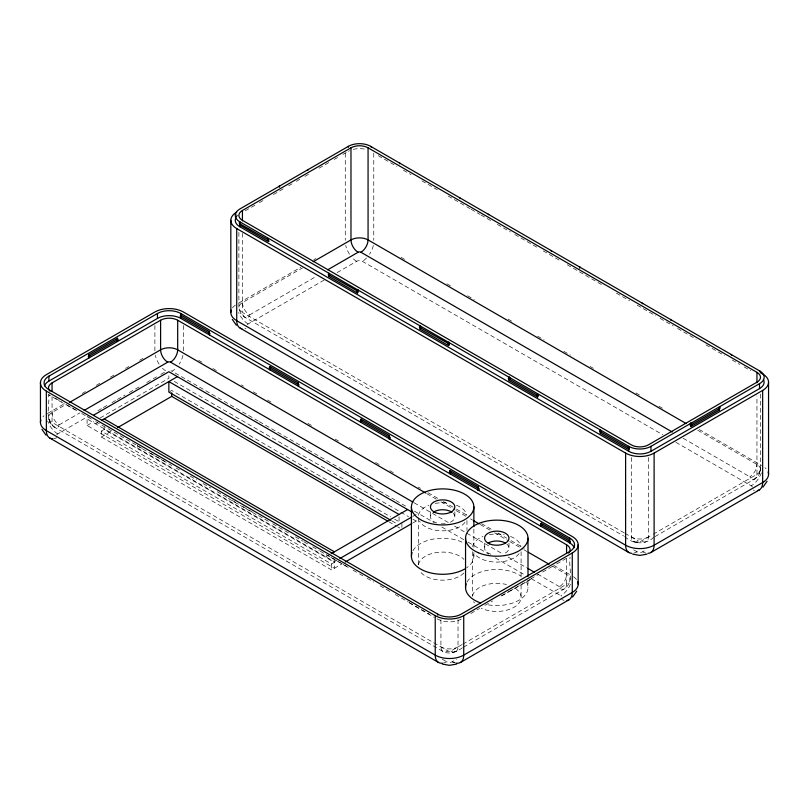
<?xml version="1.0" encoding="UTF-8"?>
<svg xmlns="http://www.w3.org/2000/svg" width="809" height="809" viewBox="0 0 809 809"><rect width="100%" height="100%" fill="white"/><g stroke="black" fill="none" stroke-linecap="round" stroke-linejoin="round"><path stroke-width="0.61" stroke-dasharray="4.04 3.03" d="M238.888 232.385L238.888 307.531L240.455 313.073L244.51 317.067L623.567 535.922M76.693 410.598L63.668 403.438M501.893 595.667L523.049 583.704M137.388 444.97L137.439 446.022L166.432 462.424M530.299 579.477L524.06 583.117M655.007 536.579L754.868 478.928L758.852 475.014L760.49 469.382L760.49 393.022M754.868 478.928L756.789 477.29M245.289 210.795L255.057 205.162M259.396 202.655L263.744 200.147M273.513 194.504L283.281 188.861M288.712 185.736L291.968 183.855M296.306 181.347L300.645 178.84M304.993 176.332L309.331 173.824M319.1 168.181L328.869 162.548M334.299 159.413L337.555 157.533M342.976 154.398L346.232 152.517M47.438 413.52L64.801 403.499M82.174 393.467L85.43 391.586M96.281 385.327L100.619 382.819M110.388 377.176L114.736 374.668M125.587 368.398L128.843 366.517M139.704 360.258L142.96 358.377M238.898 302.981L300.766 267.263M313.791 259.74L315.965 258.486M52.049 412.509A10.072 5.815 60 0 0 59.168 424.846A2.022 1.163 0 0 0 59.168 426.485A10.072 5.815 -60 0 1 52.049 422.379A12.084 6.978 0 0 1 52.049 412.509L66.156 404.358M242.427 302.596A10.072 5.815 60 0 0 249.546 314.923A2.022 1.163 0 0 0 249.546 316.572A10.072 5.815 -60 0 1 242.427 312.456A12.084 6.978 0 0 1 242.427 302.596L302.515 267.9M59.168 424.846L79.798 412.934M249.546 314.923L316.845 276.071M56.792 434.767A4.025 2.326 0 0 1 57.742 433.887L88.141 416.342M97.909 410.699L102.247 408.191M103.34 407.564L107.678 405.056M112.016 402.558L116.365 400.05M117.447 399.424L125.041 395.035M129.389 392.527L139.158 386.884M146.753 382.495L152.183 379.37M153.265 378.743L156.521 376.863M160.87 374.355L166.29 371.22A16.119 9.303 60 0 1 162.093 367.873M247.281 324.692A4.025 2.326 0 0 1 248.12 323.974L324.106 280.106M337.131 272.582L356.668 261.307A4.025 2.326 0 0 1 362.371 261.307L662.773 434.746M334.38 558.837L334.38 568.272L87.089 425.504L87.089 418.92L89.273 417.656M87.089 425.504L93.632 421.722M100.174 417.95L168.859 378.288L168.859 373.91M95.634 423.855L97.778 422.622M101.337 431.096L104.189 429.448L334.38 562.346L331.538 563.994L101.337 431.096L101.337 437.012L331.538 569.92L342.015 563.863M169.809 391.556L171.71 390.464L390.595 516.84M101.337 437.012L112.158 430.762M325.835 556.754L329.041 554.903M336.564 560.435L334.38 561.689L87.089 418.92M412.873 516.375L416.15 514.484M412.873 522.958L416.15 521.067L416.15 518.872M470.899 613.475L479.555 608.479M484.965 605.354L492.539 600.986M501.186 595.99L508.578 591.723M509.63 591.116L530.198 579.578M530.765 578.91L538.339 574.542M542.667 572.044L552.395 566.421M556.723 563.924L566.462 558.301M52.049 396.471L52.049 422.379L448.055 651.012A2.022 1.163 0 0 0 450.906 651.002L462.374 644.389M462.849 644.116L566.573 584.229L566.573 558.321M631.313 457.53L631.313 536.984A10.072 5.815 -60 0 0 638.432 541.09A2.022 1.163 0 0 0 641.284 541.1L652.287 534.739M653.227 534.203L756.951 474.317L756.951 396.016M462.455 647.746C456.974 651.72 449.571 655.057 443.019 651.508L54.132 426.98C43.989 419.922 50.249 405.279 48.51 395.237M463.537 647.119L564.49 588.841C574.602 581.641 568.262 567.17 570.112 557.088M653.915 537.206C645.42 545.256 632.992 544.315 624.659 536.549M443.494 663.006A16.119 9.303 -60 0 0 446.629 661.701A4.025 2.326 0 0 0 452.332 661.701L456.67 659.193M633.872 553.093A16.119 9.303 -60 0 0 637.007 551.789A4.025 2.326 0 0 0 642.71 551.789L645.966 549.908M137.914 445.992L137.439 446.022M229.109 498.617L228.583 498.647L257.09 515.111M320.283 551.242L348.77 567.696L326.614 554.903M409.172 602.715L434.241 617.378M456.529 663.198L451.715 661.984L454.405 662.672A16.119 9.303 60 0 1 452.332 661.701M62.647 402.852L48.409 394.62L51.028 395.793M378.278 155.682L396.845 166.401M403.398 170.183L411.043 174.602M421.974 180.903L437.264 189.741M448.186 196.041L465.671 206.133M466.763 206.76L470.039 208.661M471.131 209.288L479.868 214.334M480.961 214.961L492.974 221.899M497.343 224.427L510.459 231.991M514.827 234.519L536.67 247.129M543.223 250.911L559.616 260.377M567.261 264.786L602.209 284.97M616.418 293.171L629.523 300.736M637.168 305.155L655.735 315.874M660.114 318.392L673.219 325.966M677.588 328.484L696.155 339.204M705.994 344.887L724.561 355.606M732.206 360.015L739.851 364.434M744.219 366.952L750.772 370.744M401.072 257.333L405.44 259.861M446.952 283.828L451.321 286.346M467.703 295.811L474.266 299.593M508.123 319.14L512.491 321.669M537.621 336.17L544.174 339.952M563.833 351.308L570.396 355.09M590.054 366.447L593.331 368.338M635.935 392.931L640.303 395.449M658.87 406.179L663.238 408.697M699.289 429.508L761.552 465.458M697.773 430.277L756.951 464.447A12.084 6.978 0 0 1 756.951 474.317A10.072 5.815 60 0 1 749.832 478.422A2.022 1.163 0 0 0 749.832 476.774A10.072 5.815 -60 0 0 756.951 464.447M683.19 438.306L749.832 476.784M675.879 442.311L751.258 485.825A4.025 2.326 0 0 1 752.36 487.038M624.235 532.898L242.427 312.456L242.427 233.508M624.973 533.323L638.432 541.09M633.73 549.898L637.007 551.789M198.68 360.308L201.957 362.199M212.878 368.51L217.247 371.028M241.284 384.912L243.469 386.166M253.298 391.849L257.666 394.367M267.496 400.04L271.864 402.569M307.916 423.38L312.284 425.898M335.229 439.145L338.506 441.036M349.427 447.347L352.704 449.238M375.649 462.485L380.018 465.003M389.847 470.676L394.216 473.204M418.243 487.079L420.427 488.343M428.082 492.752L437.912 498.425M443.372 501.58L455.386 508.517M456.478 509.154L467.4 515.454M481.608 523.656L492.529 529.966M497.99 533.121L506.727 538.157M511.096 540.685L524.212 548.249M553.7 565.279L570.092 574.744M426.748 493.632L436.577 499.305M440.956 501.833L455.154 510.024M456.246 510.661L466.075 516.334M470.444 518.862L472.628 520.116M480.273 524.535L490.112 530.208M494.481 532.737L508.679 540.928M509.771 541.565L522.877 549.129M523.969 549.766L527.246 551.657M552.375 566.158L566.573 574.36A12.084 6.978 0 0 1 566.573 584.229A10.072 5.815 60 0 1 559.454 588.335A2.022 1.163 0 0 0 559.454 586.697A10.072 5.815 -60 0 0 566.573 574.36M414.168 502.814L449.126 522.998M454.587 526.153L502.652 553.902M508.113 557.057L526.679 567.776M537.601 574.077L559.454 586.697M258.283 421.044L171.993 371.22A16.119 9.303 -60 0 0 176.19 367.873M259.386 421.671L375.174 488.525M379.542 491.053L394.832 499.881M395.925 500.508L407.948 507.445M414.501 511.227L434.16 522.584M441.805 526.993L463.658 539.613M468.027 542.131L488.778 554.114M495.33 557.897L524.829 574.926M531.382 578.708L560.88 595.737A4.025 2.326 0 0 1 561.83 596.617M174.329 381.454L399.737 511.591M400.829 512.218L408.484 516.638M412.863 519.166L416.15 521.067M394.711 519.216L398.817 521.593M391.859 520.854L396.997 523.827M388.816 521.734L396.45 526.143M397.543 526.77L399.717 528.034M55.245 398.23L61.575 401.891M65.802 404.318L77.401 411.023M81.729 413.52L91.457 419.143M95.786 421.631L142.162 448.419M150.605 453.283L171.842 465.549M176.16 468.037L179.406 469.908M190.206 476.147L196.698 479.899M203.18 483.64L210.744 488.009M217.227 491.751L228.037 497.99M232.274 500.437L238.604 504.098M242.831 506.535L252.327 512.016M258.688 515.687L268.406 521.299M272.734 523.797L291.098 534.405M295.427 536.893L302.991 541.261M304.073 541.888L308.391 544.386M312.719 546.884L319.201 550.626M353.098 570.193L358.498 573.308M359.58 573.935L362.826 575.806M367.144 578.304L373.637 582.055M380.119 585.797L389.847 591.409M395.257 594.534L408.232 602.027M409.314 602.644L429.357 614.223M442.26 659.173L446.629 661.701M52.211 425.352L54.132 426.98M437.123 618.925L437.8 619.097A16.524 9.536 0 0 0 461.16 619.097M648.403 457.53L648.403 536.984A10.072 5.815 60 0 1 641.284 541.09M528.004 580.114L528.004 587.516M521.097 551.738L521.097 577.646M521.097 585.049L521.097 597.386M508.982 543.102L508.982 548.037M484.571 543.102L484.571 548.037M473.872 529.126L473.872 547.632M473.872 552.567L473.872 556.268M472.456 551.738L472.456 596.152M466.965 520.49L466.965 530.36M458.025 619.755L458.025 646.897A10.072 5.815 60 0 1 450.906 651.012M454.85 511.854L454.85 516.789M440.935 619.755L440.935 646.897A10.072 5.815 -60 0 0 448.055 651.012M430.439 511.854L430.439 516.789M418.324 518.023L418.324 564.904M401.901 523.372L401.901 528.105M399.059 516.83L399.059 521.502M373.768 153.245L373.768 240.303M345.271 153.245L345.271 240.303M331.538 563.994L331.538 569.92M236.724 214.425L236.724 216.731M183.39 325.572L183.39 351.48M154.893 325.572L154.893 351.48M104.189 427.112L104.189 429.448M348.406 151.263A15.715 9.071 0 0 1 349.448 150.717M353.28 149.352A15.715 9.071 0 0 1 365.759 149.352M236.552 216.741A15.715 9.071 0 0 1 238.028 215.204M765.001 467.723A20.144 11.629 0 0 1 766.022 468.674M232.486 307.845A20.144 11.629 0 0 1 235.51 305.013M248.12 323.974A16.119 9.303 60 0 1 238.584 312.507M356.668 261.307A16.119 9.303 60 0 1 352.471 257.96M349.488 254.218A16.119 9.303 60 0 1 345.716 245.44M373.323 245.44A16.119 9.303 -60 0 1 369.551 254.218M366.558 257.96A16.119 9.303 -60 0 1 362.371 261.307M761.38 472.871A16.119 9.303 -60 0 1 751.258 485.825M645.845 553.093A16.119 9.303 60 0 1 642.71 551.789M246.047 328.242A16.119 9.303 -60 0 1 244.985 328.565M754.393 490.416A16.119 9.303 60 0 1 753.331 490.092M648.403 536.984A12.084 6.978 0 0 1 631.313 536.984M159.11 364.131A16.119 9.303 60 0 1 155.338 355.353M182.945 355.353A16.119 9.303 -60 0 1 179.173 364.131M171.023 370.805A4.025 2.326 0 0 1 171.771 371.098M42.978 416.726A20.144 11.629 0 0 1 43.999 415.786M56.721 437.72A16.119 9.303 -60 0 1 53.556 438.68M57.742 433.887A16.119 9.303 60 0 1 47.62 420.933M573.49 576.777A20.144 11.629 0 0 1 576.514 579.608M570.416 584.28A16.119 9.303 -60 0 1 560.88 595.737M564.015 600.329A16.119 9.303 60 0 1 561.901 599.57M458.025 646.897A12.084 6.978 0 0 1 440.935 646.897M526.528 582.045A31.227 18.031 0 0 1 518.852 600.268A31.227 18.031 0 0 1 487.301 604.697M467.015 582.045A31.227 18.031 0 0 1 490.77 569.829A31.227 18.031 0 0 1 520.753 575.968M473.7 554.398A31.227 18.031 0 0 1 466.621 567.817M412.893 550.798A31.227 18.031 0 0 1 462.647 542.424M453.313 513.371A12.206 7.048 0 0 1 448.57 522.948M445.142 523.686A12.206 7.048 0 0 1 441.38 523.797M436.718 522.948A12.206 7.048 0 0 1 431.976 513.371M506.828 544.042A12.206 7.048 0 0 1 502.692 554.205M490.851 554.205A12.206 7.048 0 0 1 486.715 544.042M463.911 572.944A24.321 14.036 0 0 1 440.238 580.104A24.321 14.036 0 0 1 419.466 570.396M418.455 564.682A24.321 14.036 0 0 1 437.77 552.375A24.321 14.036 0 0 1 463.911 559.322M464.963 522.361A24.321 14.036 0 0 1 441.421 530.815A24.321 14.036 0 0 1 419.466 521.047M418.455 515.333A24.321 14.036 0 0 1 428.861 505.221M435.262 503.41A24.321 14.036 0 0 1 447.63 503.046M456.428 505.221A24.321 14.036 0 0 1 466.833 515.333M515.444 588.386A24.321 14.036 0 0 1 513.968 607.316A24.321 14.036 0 0 1 481.193 608.166M474.458 602.958A24.321 14.036 0 0 1 473.599 601.643M472.587 595.94A24.321 14.036 0 0 1 506.434 584.502M519.095 553.619A24.321 14.036 0 0 1 496.777 562.083A24.321 14.036 0 0 1 474.458 553.619M472.587 546.591A24.321 14.036 0 0 1 482.993 536.468M489.394 534.658A24.321 14.036 0 0 1 504.149 534.658M510.56 536.468A24.321 14.036 0 0 1 520.966 546.591M760.49 469.382L758.852 475.014L760.49 469.382M455.942 651.508L451.756 652.641L455.942 651.508M637.583 542.728L633.396 541.595L637.583 542.728M50.148 423.077L48.51 417.444L50.148 423.077"/><path stroke-width="1.21" d="M230.828 312.456L230.828 220.351M578.172 584.229L578.172 544.75M768.55 474.317L768.55 382.202M116.729 340.195L117.436 341.529L117.436 338.243L88.939 354.686L88.939 357.983L88.232 356.718L89.617 356.162L88.98 354.706M488.848 214.729L488.221 214.142M642.659 303.739L642.063 302.96M371.28 147.107L370.633 146.328A15.715 9.071 0 0 0 348.406 146.328L239.858 208.995A15.715 9.071 0 0 0 239.858 221.828L239.858 226.763L628.745 451.28A15.715 9.071 0 0 0 650.972 451.28L759.52 388.613A15.715 9.071 0 0 0 763.383 379.451M551.475 251.144L550.828 250.365M731.68 355.181L731.063 354.382M718.796 408.646C722.245 408.848 717.896 403.731 719.484 410.082L690.997 426.525C688.661 419.163 693.455 425.524 690.997 424.887L719.525 408.454M460.301 198.559L459.664 197.73M671.066 320.415L670.519 319.434M399.676 163.792L399.747 162.862L399.12 162.781M760.076 371.857L759.58 370.815A15.715 9.071 0 0 1 759.52 383.678L759.52 388.613M576.675 591.207L572.59 597.042M767.053 481.294L762.968 487.129M579.638 268.183L580.013 267.051L579.355 266.798M450.016 470.585L449.379 472.041L450.765 472.608L450.047 473.862L450.047 470.565L478.544 487.018C476.289 494.198 480.89 488.211 478.604 488.626L450.047 472.213M268.355 239.919C266.141 235.207 270.155 245.066 268.416 239.889L239.353 223.517L239.373 222.323L239.858 221.828L628.745 446.346A15.715 9.071 0 0 0 650.972 446.346L759.52 383.678M298.339 382.981L297.631 384.235L299.017 384.801L298.379 386.247L298.339 382.981L269.852 366.528L269.175 368.004L270.57 368.57L269.852 369.824L269.852 366.528M361.057 420.791L389.513 437.254C391.9 436.526 387.41 442.917 389.513 435.616L361.016 419.163L360.318 420.538L361.32 420.71M389.513 435.616L388.795 436.83L389.442 437.295M600.683 431.46L599.57 431.339L600.258 429.903L600.258 433.189L600.875 431.601M116.9 339.851L118.114 339.709L117.467 338.263M209.309 331.579L208.601 332.833L209.986 333.399L209.349 334.845L209.309 331.579L180.822 315.126L180.114 316.43L180.923 316.724M420.093 329.132L420.731 327.675L419.345 327.079L420.063 325.865L420.063 329.152L448.55 345.605L449.066 345.059L449.056 343.916L420.063 327.514M537.611 396.986L538.258 395.53L536.873 394.923L537.581 393.71L537.581 397.007L509.094 380.554C511.541 372.939 506.383 379.866 509.266 378.834M328.889 276.516L329.607 275.303L328.232 274.726L328.889 273.23L328.889 276.516L357.386 292.969L357.891 292.423L357.891 291.28L328.889 274.878M509.094 380.554L509.741 379.017M478.544 487.018L477.826 488.272L478.544 488.656M541.221 523.201L540.503 524.465L541.888 524.99L541.292 526.447L541.221 523.201L569.708 539.654C567.028 541.272 572.084 540.988 569.738 542.92L180.822 318.422A16.524 9.536 0 0 0 157.462 318.422L48.914 381.09A16.524 9.536 0 0 0 44.424 385.873M242.427 220.837L242.427 210.482L350.975 147.814A12.084 6.978 0 0 1 368.065 147.814L756.951 372.332L756.951 382.697M48.914 376.155L157.462 313.488A16.524 9.536 0 0 1 180.822 313.488L569.708 538.005A16.524 9.536 0 0 1 569.708 551.495L461.16 614.162A16.524 9.536 0 0 1 437.8 614.162L48.914 389.645A16.524 9.536 0 0 1 48.914 376.155L48.914 381.09M88.939 356.334L117.436 339.881M50.027 391.222A12.084 6.978 0 0 1 52.049 382.9L160.597 320.233A12.084 6.978 0 0 1 177.687 320.233L566.573 544.75A12.084 6.978 0 0 1 568.596 553.073M69.412 402.478L160.597 349.832A12.084 6.978 0 0 1 177.687 349.832L425.655 493.005M313.174 261.742L350.975 239.919A12.084 6.978 0 0 1 368.065 239.919L686.153 423.562M84.136 410.426L167.716 362.169A2.022 1.163 0 0 1 170.568 362.169L413.075 502.187M327.706 269.812L358.094 252.256A2.022 1.163 0 0 1 360.945 252.256L672.269 432.006M93.632 415.138L168.859 371.715L411.872 512.016M102.045 420.154L177.404 376.65M117.578 427.637L171.71 396.39L387.723 521.097M331.174 553.669L407.605 509.549M339.831 558.544L411.791 517.002M345.281 561.982L411.791 523.585M236.724 212.12A20.144 11.629 0 0 0 236.724 228.573L625.61 453.091A20.144 11.629 0 0 0 654.107 453.091L762.654 390.423A20.144 11.629 0 0 0 762.654 373.98L760.46 372.716M46.346 391.121L435.232 615.639A20.144 11.629 0 0 0 463.729 615.639L572.276 552.972A20.144 11.629 0 0 0 572.276 536.529L183.39 312.001A20.144 11.629 0 0 0 154.893 312.001L46.346 374.668A20.144 11.629 0 0 0 46.346 391.121L46.346 430.6A16.119 9.303 -60 0 0 52.514 438.731M460.392 662.5L568.939 599.833M650.77 552.587L759.307 489.92M209.309 333.227L180.822 316.774M298.339 384.629L269.852 368.176M509.053 378.925L537.581 395.358M628.745 451.28L628.745 446.346L628.037 447.599L629.422 448.166L628.785 449.622L600.258 433.189M569.708 541.292L541.221 524.849M357.315 291.361C355.02 291.736 359.661 285.83 357.386 292.969M448.449 344.007C446.244 344.29 450.815 338.526 448.55 345.605M646.998 554.165L639.858 555.409L632.719 554.165M456.62 664.078L449.48 665.332L442.341 664.078M690.926 424.846L690.289 425.322L690.926 426.485M308.381 169.445L307.744 170.274M279.894 185.888L279.216 186.06L279.52 187.203M370.633 146.328L759.52 370.856M600.258 431.551L628.745 447.994M268.355 241.567L239.858 225.114L240.546 223.678M240.061 328.06L628.947 552.587M473.72 520.753L479.181 523.908M528.338 552.284L549.099 564.267M527.771 568.403L534.324 572.185M399.059 514.484L168.859 381.585L168.859 392.112L390.838 520.268M104.189 418.92L334.38 551.819M49.693 437.972L438.579 662.5M719.454 410.062L718.776 408.96M181.337 316.734L180.822 318.422L180.822 313.488M236.41 325.279L232.325 319.444M46.032 435.191L41.947 429.357M361.724 421.095L361.057 422.44L361.016 419.163M762.654 390.423L762.654 482.538A16.119 9.303 60 0 1 757.487 490.578M654.107 453.091L654.107 545.205A16.119 9.303 60 0 1 647.938 553.336M650.972 446.346L650.972 451.28M625.61 453.091L625.61 545.205A16.119 9.303 -60 0 0 631.778 553.336M572.276 552.972L572.276 592.451A16.119 9.303 60 0 1 567.109 600.49M569.708 538.005L569.708 542.94A16.524 9.536 0 0 1 574.198 547.733M566.573 544.75L566.573 553.386M528.004 538.167L528.004 576.413M473.872 506.919A31.227 18.031 0 0 1 427.031 522.533A31.227 18.031 0 0 1 427.031 491.306A31.227 18.031 0 0 1 473.872 506.919L473.872 526.659M465.549 538.167L465.549 587.516M463.729 615.639L463.729 655.118A16.119 9.303 60 0 1 456.529 663.198M437.8 614.162L437.8 615.194M435.232 615.639L435.232 655.118A16.119 9.303 -60 0 0 442.442 663.198M411.417 506.919L411.417 556.268M368.065 147.814L368.065 239.919A10.072 5.815 -60 0 1 360.945 252.256M350.975 147.814L350.975 239.919A10.072 5.815 60 0 0 358.094 252.256M348.406 146.328L348.406 147.258M236.724 228.573L236.724 320.688A16.119 9.303 -60 0 0 241.891 328.717M177.687 320.233L177.687 349.832A10.072 5.815 -60 0 1 170.568 362.169M171.71 392.83L171.71 396.39M160.597 320.233L160.597 349.832A10.072 5.815 60 0 0 167.716 362.169M157.462 313.488L157.462 318.422M52.049 382.9L52.049 391.536M40.45 382.9L40.45 422.379M768.125 471.93A20.144 11.629 0 0 1 762.654 482.538L654.107 545.205A20.144 11.629 0 0 1 625.61 545.205L236.724 320.688A20.144 11.629 0 0 1 231.253 310.08M239.858 226.763A15.715 9.071 0 0 1 235.995 217.601M242.427 210.482A12.084 6.978 0 0 0 242.427 220.351L631.313 444.869A12.084 6.978 0 0 0 648.403 444.869L756.951 382.202A12.084 6.978 0 0 0 756.951 372.332M40.875 419.992A20.144 11.629 0 0 0 46.346 430.6L435.232 655.118A20.144 11.629 0 0 0 463.729 655.118L572.276 592.451A20.144 11.629 0 0 0 577.747 581.843M480.758 602.988A31.227 18.031 0 0 1 466.217 583.825M464.72 569.01A31.227 18.031 0 0 1 427.789 572.125A31.227 18.031 0 0 1 412.084 552.567M433.27 512.269A12.206 7.048 0 0 1 452.019 512.269M488.14 543.061A12.206 7.048 0 0 1 505.403 543.061M478.453 552.769A31.227 18.031 0 0 0 527.832 540.028A31.227 18.031 0 0 0 484.035 521.714A31.227 18.031 0 0 0 478.453 552.769M435.485 512.623A12.206 7.048 0 0 0 454.779 507.647A12.206 7.048 0 0 0 437.669 500.488A12.206 7.048 0 0 0 435.485 512.623M489.617 543.881A12.206 7.048 0 0 0 508.912 538.895A12.206 7.048 0 0 0 491.801 531.735A12.206 7.048 0 0 0 489.617 543.881"/></g></svg>
